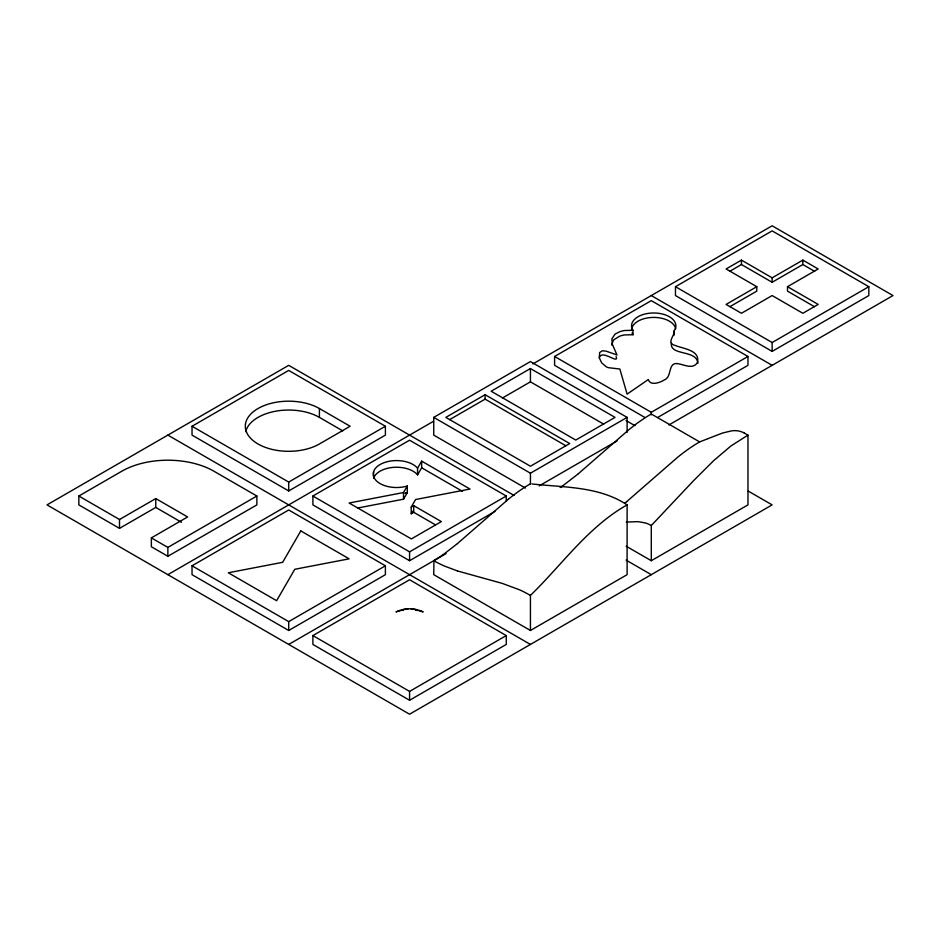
<?xml version="1.0" encoding="UTF-8"?>
<svg xmlns="http://www.w3.org/2000/svg" width="940" height="940" viewBox="0 0 940 940"><rect width="100%" height="100%" fill="white"/><g stroke="black" fill="none" stroke-linecap="round" stroke-linejoin="round"><path stroke-width="1.41" d="M167.861 556.28L167.861 547.421L256.867 496.026L256.867 504.886L167.861 556.28L151.363 546.751L151.363 537.891L187.612 516.965L155.77 498.576L119.509 519.503L78.843 496.026L78.843 504.886L119.509 528.362L155.77 507.436L181.491 522.288M342.748 430.861L319.412 417.384L319.412 408.524A43.416 25.063 0 0 0 258.018 408.524A43.416 25.063 0 0 0 258.018 443.974A43.416 25.063 0 0 0 319.412 443.974L350.115 426.255L319.412 408.524M413.741 512.312L413.741 505.661L441.365 521.606L411.368 538.926L349.139 503.006L403.53 492.537L407.29 486.015A23.324 13.466 0 0 1 375.753 480.14A23.324 13.466 0 0 1 386.234 461.975A23.324 13.466 0 0 1 417.572 468.202L421.661 461.14L470 489.047L415.609 499.516L411.227 507.106L411.227 513.757L413.741 512.312L435.079 524.626M611.705 345.062L613.456 340.033L619.66 336.191A20.433 11.797 0 0 1 624.36 334.946L632.973 334.722L632.973 330.293A22.16 12.796 0 0 1 654.005 312.985A22.16 12.796 0 0 1 674.215 330.622L674.215 335.051M674.25 330.657C675.084 335.745 665.555 343.065 675.355 345.521C683.298 348.775 700.465 350.197 697.409 362.452C693.156 370.019 683.58 364.285 677.152 363.58C667.682 362.629 672.182 377.269 664.204 379.983A20.551 11.867 0 0 1 661.408 381.476C657.483 383.285 649.881 385.282 648.318 379.525L627.109 394.154L619.871 369.044L608.38 367.669A12.631 7.285 0 0 1 606.241 366.776L601.67 362.84L599.309 357.905C601.341 348.517 619.613 365.355 616.076 356.401M671.442 342.806C669.151 356.201 696.822 349.304 697.915 363.287M357.729 508L403.53 499.187L407.29 492.654L407.29 486.015M373.615 478.296A23.324 13.466 0 0 1 393.425 467.356A23.324 13.466 0 0 1 417.572 474.853L421.661 467.779L421.661 461.14M411.227 513.757L412.695 511.231M457.439 570.944L444.573 566.103A140.953 81.381 60 0 1 433.963 560.827L433.74 574.669L530.43 630.482L530.43 595.42C561.944 564.87 588.135 526.788 627.109 504.886C599.086 486.227 564.082 487.507 531.981 483.947M626.169 546.211L651.291 560.71L651.291 525.542L693.685 480.552L713.801 460.506L730.827 446.054L747.97 435.114L744.198 433.035M578.335 473.737L629.248 429.404A182.771 105.527 -60 0 1 639.341 421.696L640.14 421.144A145.559 84.036 -60 0 1 650.257 414.599L651.291 414L699.63 441.918L707.35 438.921M626.675 501.643L677.587 457.31A182.771 105.527 -60 0 1 687.681 449.602L688.48 449.062A145.559 84.036 -60 0 1 698.608 442.505L699.63 441.918M457.463 543.567L508.434 499.152M626.522 501.772L624.677 503.288M457.439 543.59L444.573 553.59A140.953 81.381 -60 0 1 433.963 560.581M578.124 473.913L565.245 483.924A141.588 81.745 -60 0 1 560.099 487.484M530.43 483.783L529.408 484.37A144.913 83.672 -60 0 0 519.303 490.915L518.516 491.467A181.984 105.069 -60 0 0 508.434 499.163M192.03 426.255L288.709 370.43L385.4 426.255L385.4 435.114L288.709 490.939L192.03 435.114L192.03 426.255L288.709 482.067L385.4 426.255M78.843 496.026L121.812 471.222A65.118 37.6 0 0 1 213.909 471.222L256.867 496.026M525.401 488.036L433.74 435.114L433.74 417.384L530.43 361.571L627.109 417.384L627.109 432.388M167.861 574.669L433.493 421.296M532.945 363.886L772.139 225.788L893 295.56L668.916 424.939M485.111 394.706L445.83 417.384L530.43 466.228L569.711 443.551L485.111 394.706L485.111 399.147L565.915 445.795M530.43 368.551L491.15 391.228L575.75 440.061L615.03 417.384L530.43 368.551L530.43 381.84L603.668 424.116M192.03 565.798L288.709 509.985L385.4 565.798L385.4 574.669L288.709 630.482L192.03 574.669L192.03 565.798L288.709 621.622L385.4 565.798M494.957 511.407L409.57 560.71L312.891 504.886L312.891 496.026L409.57 440.202L506.261 496.026L506.261 501.091M645.005 417.536L554.6 365.331L554.6 356.471L651.291 300.647L747.97 356.471L747.97 365.331L657.565 417.536M675.461 286.7L772.139 230.876L868.83 286.7L868.83 295.56L772.139 351.384L675.461 295.56L675.461 286.7L772.139 342.524L868.83 286.7M449.626 419.628L485.111 399.147M502.559 397.926L530.43 381.84M814.51 306.722L787.497 291.13L787.497 286.7L818.188 268.969L802.842 260.11L772.139 277.841L741.448 260.11L726.091 268.969L756.794 286.7L756.794 291.13L729.781 306.722M729.64 271.366L741.448 264.539L772.139 282.27L802.842 264.539L814.651 271.366M756.794 286.7L726.091 304.419L741.448 313.279L772.139 295.56L802.842 313.279L818.188 304.419L787.497 286.7M411.227 507.106L413.741 505.661M433.74 417.384L530.43 473.208L627.109 417.384M312.891 496.026L409.57 551.851L506.261 496.026M554.6 356.471L651.291 412.296L747.97 356.471M539.219 485.863L617.075 440.907M288.709 644.441L446.077 553.59M560.639 487.449L563.166 485.992M312.891 635.581L409.57 579.757L506.261 635.581L506.261 644.441L409.57 700.265L312.891 644.441L312.891 635.581L409.57 691.405L506.261 635.581M530.43 630.482L627.109 574.669L627.109 504.886M651.291 560.71L747.97 504.886L747.97 435.114M707.879 438.698L722.59 433.011L731.825 430.814A62.44 36.049 60 0 1 734.187 430.661A36.919 21.315 60 0 1 744.186 432.882M418.641 610.648L423.164 611.893C414.575 607.816 404.564 607.816 395.975 611.893L400.511 610.648M402.014 609.849L408.066 608.768M401.509 610.471L403.53 610.13M626.31 522.064L637.485 521.665A86.421 49.902 60 0 1 638.695 521.723L645.639 523.016A36.848 21.279 60 0 1 650.844 525.284L651.291 525.542M411.086 608.768L417.125 609.849M632.973 330.293L624.36 330.516A20.433 11.797 0 0 0 619.66 331.761L615.019 334.135L611.87 338.882L612.304 344.193L616.981 354.932L606.3 351.219L602.423 350.738L599.626 352.559L599.309 357.905M415.609 610.13L417.63 610.471M457.533 570.98L502.066 583.329L519.303 589.709A144.913 83.672 60 0 1 529.408 594.832L530.43 595.42M651.291 295.56L772.139 365.331M626.111 420.579L634.923 425.667M748.228 491.079L772.139 504.886L409.57 714.212L47 504.886L288.709 365.331L514.062 495.439M626.111 560.123L651.291 574.669M421.661 467.779L462.562 491.397M167.861 435.114L530.43 644.441M151.363 537.891L167.861 547.421M802.842 260.11L802.842 264.539M772.139 277.841L772.139 282.27M772.139 342.524L772.139 351.384M741.448 260.11L741.448 264.539M651.291 412.296L651.291 414.822M530.43 473.208L530.43 484.112M417.572 468.202L417.572 474.853M409.57 551.851L409.57 560.71M409.57 691.405L409.57 700.265M403.53 492.537L403.53 499.187M373.615 471.657L373.615 476.968M288.709 482.067L288.709 490.939M288.709 621.622L288.709 630.482M155.77 498.576L155.77 507.436M119.509 519.503L119.509 528.362M632.973 334.722A22.16 12.796 0 0 1 632.068 332.96M631.598 329.294A22.16 12.796 0 0 1 653.206 317.414A22.16 12.796 0 0 1 675.707 328.718M405.728 493.089A23.324 13.466 0 0 0 407.29 492.654A23.324 13.466 0 0 1 405.046 493.253M245.716 431.648A43.416 25.063 0 0 1 274.915 411.344A43.416 25.063 0 0 1 319.412 417.384M300.8 530.912L282.67 562.308L228.291 572.777L276.63 600.695L294.761 569.288L349.139 558.83L300.8 530.912"/></g></svg>
